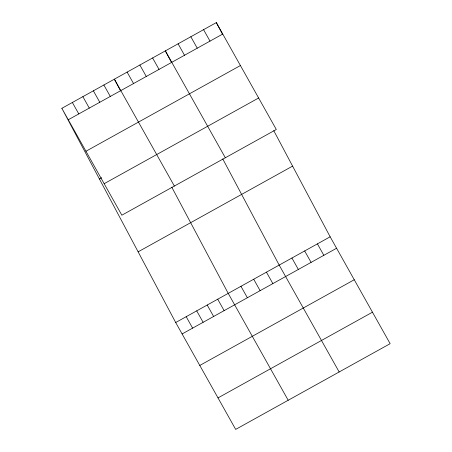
<?xml version="1.0" encoding="UTF-8"?>
<svg xmlns="http://www.w3.org/2000/svg" width="452" height="452" viewBox="0 0 452 452"><rect width="100%" height="100%" fill="white"/><g stroke="black" fill="none" stroke-linecap="round" stroke-linejoin="round"><path stroke-width="0.68" d="M61.862 108.31L216.322 22.6L276.302 129.481L121.842 215.197L61.862 108.31L175.698 322.519L235.678 429.4L390.138 343.689L330.158 236.803L273.737 130.634M68.28 119.752L222.746 34.041M85.953 151.245L240.419 65.534M99.429 178.998L101.762 177.704M104.163 183.698L258.629 97.988M138.131 251.826L292.591 166.116M175.698 322.519L330.158 236.803M182.116 333.955L336.582 248.244M199.79 365.453L354.255 279.743M218 397.901L372.465 312.191M203.581 29.674L209.999 41.109M317.417 243.877L323.835 255.318M190.84 36.742L197.258 48.183M304.671 250.95L311.095 262.386M178.094 43.816L184.512 55.251M291.93 258.019L298.348 269.46M225.333 157.771L165.353 50.884L171.613 62.664M339.164 371.973L279.183 265.092L222.763 158.923M152.607 57.958L159.025 69.393M266.443 272.16L272.861 283.602M139.866 65.026L146.284 76.467M253.702 279.234L260.12 290.67M127.119 72.1L133.543 83.541M240.956 286.302L247.374 297.744M174.359 186.054L114.379 79.168L120.639 90.948M288.195 400.257L228.215 293.376L171.794 187.207M103.875 84.999L110.294 96.44M217.711 299.201L224.13 310.643M93.372 90.824L99.79 102.265M207.208 305.032L213.626 316.473M82.869 96.655L89.287 108.096M196.705 310.857L203.123 322.299M72.365 102.485L78.784 113.921M186.201 316.688L192.62 328.129M216.322 22.6L222.587 34.38"/></g></svg>
